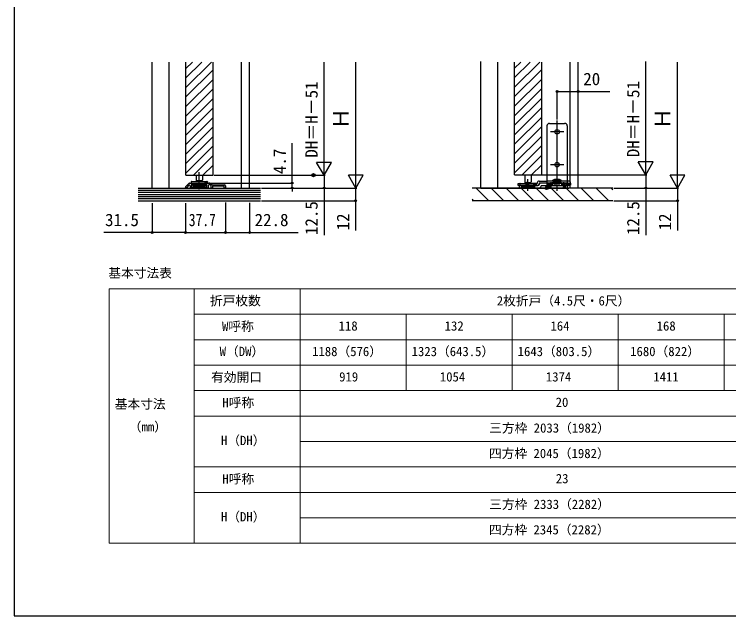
# Model space of a CAD drawing. Units: millimetres, scale not verified. Extents: x -700 to 700, y -1045 to 1039.
# Drawn here: x -700 to -26, y -1045 to -477 of the extents above; entities that cross this region are included whole.
import ezdxf
from ezdxf.enums import TextEntityAlignment as Align

# ---------------------------------------------------------------- set-up
doc = ezdxf.new("R2010")
doc.units = ezdxf.units.MM
doc.header["$LTSCALE"] = 6
doc.header["$PDMODE"] = 32
doc.header["$PDSIZE"] = 3
doc.layers.add('0-1_TABLE1', color=7, linetype='Continuous', lineweight=18)
for name, color, linetype in [('0-2_USER1', 3, 'Continuous'), ('0-3_YKK_11', 7, 'Continuous'), ('0-4_YKK_12', 2, 'Continuous'), ('0-5_YKK_13', 4, 'Continuous'), ('0-7_YKK_D', 6, 'Continuous'), ('0-8_YKK_ZWAK', 7, 'Continuous'), ('0-9_YSS_K', 3, 'Continuous')]:
    doc.layers.add(name, color=color, linetype=linetype)
doc.styles.add('ＭＳ ゴシック', font='')
doc.styles.get('ＭＳ ゴシック').set_extended_font_data('MS Gothic')

msp = doc.modelspace()

# ---------------------------------------------------------------- linework, layer by layer
at = {"layer": '0-1_TABLE1'}
for p, q in [((-610.483, -736.243), (69.517, -736.243)), ((-610.483, -736.243), (-610.483, -976.243)), ((-530.483, -736.243), (-530.483, -976.243)), ((-430.483, -736.243), (-430.483, -976.243)), ((-530.483, -760.243), (69.517, -760.243)), ((-330.483, -760.243), (-330.483, -832.243)), ((-230.483, -760.243), (-230.483, -832.243)), ((-130.483, -760.243), (-130.483, -832.243)), ((-30.483, -760.243), (-30.483, -832.243)), ((-530.483, -784.243), (69.517, -784.243)), ((-530.483, -808.243), (69.517, -808.243)), ((-530.483, -832.243), (69.517, -832.243)), ((-530.483, -856.243), (69.517, -856.243)), ((-430.483, -880.243), (69.517, -880.243)), ((-530.483, -904.243), (69.517, -904.243)), ((-530.483, -928.243), (69.517, -928.243)), ((-430.483, -952.243), (69.517, -952.243)), ((-610.483, -976.243), (69.517, -976.243))]:
    msp.add_line(p, q, dxfattribs=at)
at = {"layer": '0-3_YKK_11'}
for p, q in [((-538.237, -639.767), (-535.398, -636.677)), ((-517.1, -638.819), (-517.1, -641.054))]:
    msp.add_line(p, q, dxfattribs=at)
for points in [[(-535.637, -638.711), (-537.3, -640.522), (-537.3, -641.054), (-538.5, -641.054), (-538.5, -640.444)], [(-534.661, -636.354), (-531.6, -636.354), (-531.6, -637.354), (-532.7, -637.354), (-532.7, -640.154), (-518.3, -640.154), (-518.3, -637.354), (-519.4, -637.354), (-519.4, -636.354), (-516.185, -636.354)], [(-517.1, -641.054), (-533.9, -641.054), (-533.9, -639.388)], [(-515.658, -636.504), (-513, -638.154), (-501.8, -638.154)], [(-500.8, -639.154), (-500.8, -641.054), (-502, -641.054), (-502, -639.354), (-513, -639.354), (-513, -641.054), (-514.2, -641.054), (-514.2, -638.822), (-515.573, -637.97)]]:
    msp.add_lwpolyline(points, dxfattribs=at)
for centre, start, end in [((-537.5, -640.444), 137.41956, 180.00006), ((-534.9, -639.388), 0.00001, 137.41953), ((-534.661, -637.354), 90.00002, 137.41956), ((-516.1, -638.819), 58.17258, 180.00002), ((-516.185, -637.354), 58.1725, 89.99997), ((-501.8, -639.154), 0.00001, 89.99999)]:
    msp.add_arc(centre, 1, start, end, dxfattribs=at)
at = {"layer": '0-4_YKK_12'}
for p, q in [((-570, -641.054), (-570, -522.187)), ((-554, -641.054), (-554, -522.174)), ((-538.1, -628.968), (-538.1, -522.174)), ((-538.1, -528.236), (-532.039, -522.174)), ((-538.1, -537.216), (-523.059, -522.174)), ((-538.1, -546.196), (-514.079, -522.174)), ((-512.5, -628.968), (-512.5, -522.174)), ((-486, -522.174), (-486, -641.054)), ((-478, -641.054), (-478, -522.174)), ((-260, -641.054), (-260, -521.634)), ((-244, -641.054), (-244, -522.174)), ((-228.1, -628.554), (-228.1, -522.174)), ((-228.1, -527.925), (-222.349, -522.174)), ((-228.1, -536.906), (-213.369, -522.174)), ((-228.1, -545.886), (-204.388, -522.174)), ((-202.5, -628.554), (-202.5, -522.174)), ((-176, -522.174), (-176, -641.054)), ((-168, -641.054), (-168, -522.174)), ((-538.1, -555.177), (-512.5, -529.577)), ((-228.1, -554.866), (-202.5, -529.266)), ((-538.1, -564.157), (-512.5, -538.557)), ((-228.1, -563.847), (-202.5, -538.247)), ((-538.1, -573.137), (-512.5, -547.537)), ((-228.1, -572.827), (-202.5, -547.227)), ((-538.1, -582.117), (-512.5, -556.517)), ((-228.1, -581.807), (-202.5, -556.207)), ((-538.1, -591.098), (-512.5, -565.498)), ((-228.1, -590.787), (-202.5, -565.187)), ((-538.1, -600.078), (-512.5, -574.478)), ((-228.1, -599.768), (-202.5, -574.168)), ((-188, -643.668), (-188, -577.518)), ((-538.1, -609.058), (-512.5, -583.458)), ((-228.1, -608.748), (-202.5, -583.148)), ((-538.1, -618.038), (-512.5, -592.438)), ((-228.1, -617.728), (-202.5, -592.128)), ((-181.736, -588.054), (-194.264, -588.054)), ((-538.1, -627.019), (-512.5, -601.419)), ((-228.1, -626.708), (-202.5, -601.108)), ((-531.07, -628.968), (-512.5, -610.399)), ((-220.965, -628.554), (-202.5, -610.089)), ((-522.09, -628.968), (-512.5, -619.379)), ((-211.985, -628.554), (-202.5, -619.069)), ((-181.736, -619.054), (-194.264, -619.054)), ((-538.1, -628.968), (-512.5, -628.968)), ((-513.109, -628.968), (-512.5, -628.359)), ((-228.1, -628.554), (-202.5, -628.554)), ((-215.5, -643.814), (-215.5, -632.572)), ((-203.005, -628.554), (-202.5, -628.049)), ((-216.504, -635.166), (-216.504, -640.656)), ((-194.05, -635.548), (-194.05, -640.348)), ((-181.95, -635.548), (-181.95, -640.348)), ((-260, -641.054), (-177, -641.054))]:
    msp.add_line(p, q, dxfattribs=at)
at = {"layer": '0-5_YKK_13'}
for p, q in [((-197.6, -582.554), (-197.6, -584.354)), ((-197.6, -584.354), (-197.6, -641.054)), ((-195.1, -580.054), (-180.9, -580.054)), ((-178.4, -582.554), (-178.4, -584.354)), ((-178.4, -584.354), (-178.4, -641.054)), ((-525.5, -642.037), (-525.5, -626.187)), ((-528.5, -628.954), (-528.5, -633.354)), ((-528.5, -633.354), (-528, -633.854)), ((-523, -633.854), (-522.5, -633.354)), ((-522.5, -628.954), (-522.5, -633.354)), ((-218.5, -628.554), (-218.5, -635.254)), ((-212.5, -628.554), (-212.5, -635.254)), ((-188.531, -633.104), (-188.587, -632.868)), ((-187.669, -633.104), (-188.531, -633.104)), ((-187.613, -632.868), (-187.669, -633.104)), ((-533.2, -635.354), (-533.2, -636.054)), ((-533.2, -636.054), (-530.55, -636.408)), ((-532.7, -634.854), (-518.3, -634.854)), ((-531.5, -637.654), (-519.5, -637.654)), ((-531.5, -637.654), (-531.5, -638.354)), ((-530.7, -639.154), (-520.3, -639.154)), ((-530.55, -636.408), (-530.55, -637.654)), ((-530.55, -636.408), (-520.45, -636.408)), ((-528, -633.854), (-528.5, -634.354)), ((-528.5, -634.354), (-528.5, -634.854)), ((-528.5, -634.354), (-522.5, -634.354)), ((-528, -633.854), (-523, -633.854)), ((-522.5, -634.354), (-523, -633.854)), ((-522.5, -634.354), (-522.5, -634.854)), ((-517.8, -636.054), (-520.45, -636.408)), ((-520.45, -636.408), (-520.45, -637.654)), ((-519.5, -637.654), (-519.5, -638.354)), ((-517.8, -635.354), (-517.8, -636.054)), ((-224.6, -636.754), (-219.4, -636.754)), ((-224.6, -638.754), (-224.6, -636.754)), ((-219.4, -638.754), (-224.6, -638.754)), ((-223.65, -638.754), (-223.65, -641.054)), ((-205.254, -638.754), (-223.65, -638.754)), ((-223.3, -636.754), (-223.3, -638.754)), ((-223.2, -637.254), (-223.2, -637.954)), ((-223.2, -637.954), (-220.55, -638.308)), ((-222.7, -636.754), (-208.3, -636.754)), ((-221.6, -641.054), (-221.6, -638.754)), ((-221.5, -639.554), (-209.5, -639.554)), ((-221.5, -639.554), (-221.5, -640.254)), ((-220.55, -638.308), (-220.55, -639.554)), ((-220.55, -638.308), (-210.45, -638.308)), ((-219.4, -636.754), (-215.6, -636.754)), ((-219.4, -638.754), (-217.5, -638.754)), ((-218.5, -635.254), (-218, -635.754)), ((-218, -635.754), (-218.5, -636.254)), ((-218.5, -636.254), (-218.5, -636.754)), ((-218.5, -636.254), (-212.5, -636.254)), ((-218, -635.754), (-213, -635.754)), ((-217.55, -641.054), (-217.55, -638.754)), ((-217.5, -638.754), (-217.5, -640.754)), ((-206.912, -636.754), (-215.6, -636.754)), ((-215.5, -638.754), (-206.912, -638.754)), ((-215.5, -640.754), (-215.5, -638.754)), ((-214.95, -641.054), (-214.95, -638.754)), ((-214.8, -638.754), (-214.8, -636.754)), ((-213, -635.754), (-212.5, -635.254)), ((-212.5, -636.254), (-213, -635.754)), ((-212.5, -636.254), (-212.5, -636.754)), ((-207.8, -637.954), (-210.45, -638.308)), ((-210.45, -638.308), (-210.45, -639.554)), ((-209.5, -639.554), (-209.5, -640.254)), ((-209.4, -641.054), (-209.4, -638.754)), ((-208.9, -641.054), (-208.9, -638.754)), ((-207.8, -637.254), (-207.8, -637.954)), ((-207.7, -638.754), (-207.7, -636.754)), ((-206.754, -636.029), (-206.912, -636.754)), ((-205.254, -638.754), (-205.148, -638.265)), ((-204.8, -636.454), (-204.958, -637.179)), ((-204.8, -634.454), (-203.747, -634.454)), ((-204.447, -636.454), (-204.8, -636.454)), ((-197.7, -636.454), (-204.447, -636.454)), ((-203.747, -634.454), (-197.7, -634.454)), ((-202.9, -638.754), (-203.006, -639.243)), ((-197.7, -636.454), (-202.9, -636.454)), ((-202.9, -638.754), (-197.7, -638.754)), ((-178.5, -634.454), (-197.7, -634.454)), ((-197.7, -636.454), (-178.5, -636.454)), ((-197.7, -638.754), (-178.5, -638.754)), ((-178.5, -636.454), (-196.8, -636.454)), ((-196.8, -636.454), (-196.8, -638.754)), ((-196.15, -638.754), (-194.54, -636.742)), ((-195.621, -641.054), (-195.621, -638.754)), ((-188.1, -638.754), (-194.714, -638.754)), ((-194.15, -638.754), (-194.15, -636.454)), ((-193.155, -641.054), (-194.05, -639.936)), ((-193.76, -636.742), (-192.742, -638.014)), ((-192.742, -638.014), (-192.15, -638.754)), ((-192.15, -634.454), (-192.019, -633.612)), ((-192.15, -636.454), (-192.019, -635.612)), ((-184.181, -633.612), (-192.019, -633.612)), ((-184.181, -635.612), (-192.019, -635.612)), ((-190.15, -636.454), (-190.15, -634.454)), ((-190.1, -636.454), (-190.1, -638.754)), ((-189.721, -638.754), (-189.721, -636.454)), ((-188.1, -638.754), (-181.486, -638.754)), ((-186.479, -636.454), (-186.479, -638.754)), ((-186.1, -638.754), (-186.1, -636.454)), ((-186.05, -636.454), (-186.05, -634.454)), ((-184.05, -634.454), (-184.181, -633.612)), ((-184.05, -636.454), (-184.181, -635.612)), ((-184.05, -638.754), (-183.458, -638.014)), ((-183.458, -638.014), (-182.44, -636.742)), ((-182.05, -638.754), (-182.05, -636.454)), ((-181.66, -636.742), (-180.05, -638.754)), ((-180.479, -638.754), (-180.479, -641.054)), ((-179.4, -636.454), (-179.4, -638.754)), ((-177.2, -634.454), (-178.5, -634.454)), ((-177.3, -636.454), (-178.5, -636.454)), ((-178.5, -636.454), (-177.2, -636.454)), ((-178.5, -638.754), (-177.3, -638.754)), ((-177.3, -638.754), (-177.3, -636.454)), ((-177.2, -636.454), (-177.2, -638.354)), ((-177.2, -638.354), (-175.2, -638.354)), ((-175.2, -636.454), (-175.2, -638.354)), ((-223.65, -641.054), (-208.9, -641.054)), ((-220.7, -641.054), (-210.3, -641.054)), ((-217.5, -640.754), (-215.5, -640.754)), ((-208.9, -641.054), (-205.254, -641.054)), ((-197.6, -641.054), (-194.945, -641.054)), ((-193.155, -641.054), (-182.845, -641.054)), ((-181.055, -641.054), (-178.4, -641.054))]:
    msp.add_line(p, q, dxfattribs=at)
for points in [[(-194.614, -638.754), (-194.643, -638.937), (-194.678, -639.12), (-194.726, -639.298), (-194.759, -639.408), (-194.849, -639.697), (-194.891, -639.829), (-194.966, -640.053), (-195.004, -640.157), (-195.101, -640.397), (-195.154, -640.522), (-195.273, -640.758), (-195.359, -640.877), (-195.521, -641.037), (-195.621, -641.054)], [(-194.05, -639.936), (-194.945, -641.054), (-193.155, -641.054)], [(-187.613, -634.868), (-187.669, -635.104), (-188.531, -635.104), (-188.587, -634.868)], [(-180.379, -641.054), (-180.544, -640.989), (-180.641, -640.877), (-180.799, -640.626), (-180.846, -640.523), (-180.899, -640.397), (-180.996, -640.157), (-181.064, -639.958), (-181.099, -639.828), (-181.132, -639.697), (-181.202, -639.408), (-181.233, -639.288), (-181.28, -639.12), (-181.334, -638.932), (-181.386, -638.754)]]:
    msp.add_lwpolyline(points, dxfattribs=at)
msp.add_lwpolyline([(-181.055, -641.054), (-181.95, -639.936), (-182.845, -641.054)], close=True, dxfattribs=at)
for centre in [(-188, -588.054), (-188, -619.054)]:
    msp.add_circle(centre, 2.1, dxfattribs=at)
for centre, radius, start, end in [((-195.1, -582.554), 2.5, 90, 180), ((-180.9, -582.554), 2.5, 0, 90), ((-188.3, -642.473), 9.609, 91.7088, 112.76769), ((-187.9, -642.473), 9.609, 67.23231, 88.2912), ((-532.7, -635.354), 0.5, 90, 180), ((-530.7, -638.354), 0.8, 180, 270), ((-520.3, -638.354), 0.8, 270, 0), ((-518.3, -635.354), 0.5, 0, 90), ((-222.7, -637.254), 0.5, 90, 180), ((-215.55, -638.704), 1.951, 91.46881, 181.46881), ((-208.3, -637.254), 0.5, 0, 90), ((-206.912, -636.754), 2, 270, 347.73522), ((-204.8, -636.454), 2, 90, 167.73522), ((-205.254, -638.754), 2.3, 270, 347.73523), ((-202.9, -638.754), 2.3, 90, 167.73523), ((-188, -646.254), 10, 48.59038, 131.40962), ((-194.15, -637.054), 0.5, 38.65984, 141.34022), ((-188.3, -644.473), 9.609, 91.7088, 112.76769), ((-187.9, -644.473), 9.609, 67.23231, 88.2912), ((-182.05, -637.054), 0.5, 38.65984, 141.34022), ((-177.2, -636.454), 2, 0, 90), ((-220.7, -640.254), 0.8, 180, 270), ((-210.3, -640.254), 0.8, 270, 0)]:
    msp.add_arc(centre, radius, start, end, dxfattribs=at)
msp.add_point((-197.6, -641.054), dxfattribs=at)
at = {"layer": '0-7_YKK_D'}
for p, q in [((-407.818, -614.968), (-407.818, -522.174)), ((-377.818, -627.054), (-377.818, -522.174)), ((-104.385, -614.554), (-104.385, -521.76)), ((-74.385, -627.054), (-74.385, -522.174)), ((-188, -576.518), (-188, -549.054)), ((-168, -574.755), (-168, -549.054)), ((-437.818, -636.354), (-437.818, -598.827)), ((-407.818, -628.968), (-407.818, -604.72)), ((-104.385, -628.554), (-104.385, -604.305)), ((-407.818, -628.968), (-414.818, -616.844)), ((-400.818, -616.844), (-414.818, -616.844)), ((-407.818, -628.968), (-400.818, -616.844)), ((-377.818, -641.054), (-377.818, -616.805)), ((-104.385, -628.554), (-111.385, -616.43)), ((-97.385, -616.43), (-111.385, -616.43)), ((-104.385, -628.554), (-97.385, -616.43)), ((-74.385, -641.054), (-74.385, -616.805)), ((-511.5, -628.968), (-406.818, -628.968)), ((-511.5, -628.968), (-406.818, -628.968)), ((-377.818, -641.054), (-384.818, -628.93)), ((-370.818, -628.93), (-384.818, -628.93)), ((-377.818, -641.054), (-370.818, -628.93)), ((-208.067, -628.554), (-103.385, -628.554)), ((-201.5, -628.554), (-103.385, -628.554)), ((-74.385, -641.054), (-81.385, -628.93)), ((-67.385, -628.93), (-81.385, -628.93)), ((-74.385, -641.054), (-67.385, -628.93)), ((-515.185, -636.354), (-436.818, -636.354)), ((-437.818, -641.054), (-437.818, -636.354)), ((-466.818, -641.054), (-377.094, -641.054)), ((-466.818, -641.054), (-406.818, -641.054)), ((-463.298, -641.054), (-436.818, -641.054)), ((-442.937, -641.054), (-376.818, -641.054)), ((-437.818, -641.054), (-437.818, -644.454)), ((-134.385, -641.054), (-103.385, -641.054)), ((-134.385, -641.054), (-73.385, -641.054)), ((-122.693, -641.054), (-73.385, -641.054)), ((-466.818, -653.054), (-377.094, -653.054)), ((-134.385, -653.054), (-73.385, -653.054)), ((-570, -655.285), (-570, -684.054)), ((-538.5, -655.351), (-538.5, -684.054)), ((-538.5, -655.351), (-538.5, -684.054)), ((-500.8, -654.711), (-500.8, -684.054)), ((-500.8, -654.711), (-500.8, -684.054)), ((-478, -655.016), (-478, -684.054)), ((-538.5, -683.054), (-500.8, -683.054))]:
    msp.add_line(p, q, dxfattribs=at)
for points in [[(-188, -550.054), (-168, -550.054), (-138.327, -550.054)], [(-407.818, -628.968), (-407.818, -641.054), (-407.818, -685.454)], [(-104.385, -628.554), (-104.385, -641.054), (-104.385, -685.454)], [(-378.094, -641.054), (-378.094, -653.054), (-378.094, -681.09)], [(-74.385, -641.054), (-74.385, -653.054), (-74.385, -681.09)], [(-538.5, -683.054), (-570, -683.054), (-615.673, -683.054)], [(-500.8, -683.054), (-478, -683.054), (-432.237, -683.054)]]:
    msp.add_lwpolyline(points, dxfattribs=at)
for centre in [(-188, -550.054), (-168, -550.054), (-437.818, -636.354), (-437.818, -641.054), (-407.818, -641.054), (-104.385, -641.054), (-378.094, -653.054), (-74.385, -653.054), (-570, -683.054), (-538.5, -683.054), (-538.5, -683.054), (-500.8, -683.054), (-500.8, -683.054), (-478, -683.054)]:
    msp.add_circle(centre, 0.85, dxfattribs=at)
msp.add_point((-417.818, -628.954), dxfattribs=at)
at = {"layer": '0-8_YKK_ZWAK'}
msp.add_line((-700, 995.4), (-700, -1044.6), dxfattribs=at)
msp.add_lwpolyline([(-700, -1044.6), (700, -1044.6), (700, 995.4)], dxfattribs=at)
at = {"layer": '0-9_YSS_K'}
for p, q in [((-583.046, -641.054), (-467.818, -641.054)), ((-583.046, -643.054), (-467.818, -643.054)), ((-583.046, -645.054), (-467.818, -645.054)), ((-135.385, -641.054), (-268.038, -641.054)), ((-252.388, -653.054), (-264.388, -641.054)), ((-238.246, -653.054), (-250.246, -641.054)), ((-224.104, -653.054), (-236.104, -641.054)), ((-209.962, -653.054), (-221.962, -641.054)), ((-195.819, -653.054), (-207.819, -641.054)), ((-181.677, -653.054), (-193.677, -641.054)), ((-167.535, -653.054), (-179.535, -641.054)), ((-153.393, -653.054), (-165.393, -641.054)), ((-139.251, -653.054), (-151.251, -641.054)), ((-135.385, -642.778), (-137.109, -641.054)), ((-583.046, -647.054), (-467.818, -647.054)), ((-583.046, -649.054), (-467.818, -649.054)), ((-583.046, -651.054), (-467.818, -651.054)), ((-583.046, -653.054), (-467.818, -653.054)), ((-266.53, -653.054), (-268.038, -651.546)), ((-135.385, -653.054), (-268.038, -653.054))]:
    msp.add_line(p, q, dxfattribs=at)

# ---------------------------------------------------------------- texts
at = {"layer": '0-1_TABLE1', "style": 'ＭＳ ゴシック'}
for s, p in [('折戸枚数', (-515.46, -754.448)), ('   2枚折戸（4.5尺・6尺）', (-262.813, -754.516)), ('W呼称', (-504.074, -778.516)), ('118', (-394.085, -778.243)), ('132', (-294.051, -778.243)), ('164', (-194.222, -778.243)), ('168', (-94.085, -778.243)), ('W（DW）', (-506.29, -802.311)), ('1188（576）', (-419.074, -802.311)), ('1323（643.5）', (-325.21, -802.311)), ('1643（803.5）', (-225.21, -802.311)), ('1680（822）', (-119.074, -802.311)), ('有効開口', (-514.369, -826.55)), ('919', (-393.574, -826.243)), ('1054', (-298.585, -826.243)), ('1374', (-198.585, -826.243)), ('1411', (-97.222, -826.243)), ('基本寸法', (-605.256, -851.834)), ('H呼称', (-503.733, -850.516)), ('20', (-189.347, -850.243)), ('（mm）', (-591.994, -873.402)), ('三方枠 2033（1982）', (-252.04, -874.516)), ('H（DH）', (-505.063, -886.311)), ('四方枠 2045（1982）', (-252.279, -898.516)), ('H呼称', (-503.733, -922.516)), ('23', (-189.21, -922.243)), ('三方枠 2333（2282）', (-252.04, -946.516)), ('H（DH）', (-505.063, -958.311)), ('四方枠 2345（2282）', (-252.279, -970.516))]:
    msp.add_text(s, height=8.798, dxfattribs=at).set_placement(p, align=Align.BOTTOM_LEFT)
at = {"layer": '0-2_USER1', "style": 'ＭＳ ゴシック'}
msp.add_text('基本寸法表', height=8.798, dxfattribs=at).set_placement((-611.301, -728.198), align=Align.BOTTOM_LEFT)
at = {"layer": '0-7_YKK_D', "style": 'ＭＳ ゴシック'}
for s, p in [('20', (-163.282, -547.554)), ('31.5', (-614.355, -680.554)), ('22.8', (-473.282, -680.554))]:
    msp.add_text(s, height=11.73, dxfattribs=at).set_placement(p, align=Align.BOTTOM_LEFT)
for s, height, p in [('DH＝H－51', 11.73, (-410.318, -612.406)), ('DH＝H－51', 11.73, (-106.885, -611.991)), ('Ｈ', 14.66, (-380.318, -585.751)), ('Ｈ', 14.66, (-76.885, -585.751)), ('4.7', 11.73, (-440.318, -627.872)), ('12.5', 11.73, (-410.318, -685.409)), ('12.5', 11.73, (-106.885, -685.409)), ('12', 11.73, (-380.594, -681.045)), ('12', 11.73, (-76.885, -681.045))]:
    msp.add_text(s, height=height, rotation=90, dxfattribs=at).set_placement(p, align=Align.BOTTOM_LEFT)
at = {"layer": '0-7_YKK_D', "style": 'ＭＳ ゴシック', "width": 0.8}
msp.add_text('37.7', height=11.73, dxfattribs=at).set_placement((-535.396, -680.554), align=Align.BOTTOM_LEFT)

doc.saveas('drawing.dxf')
